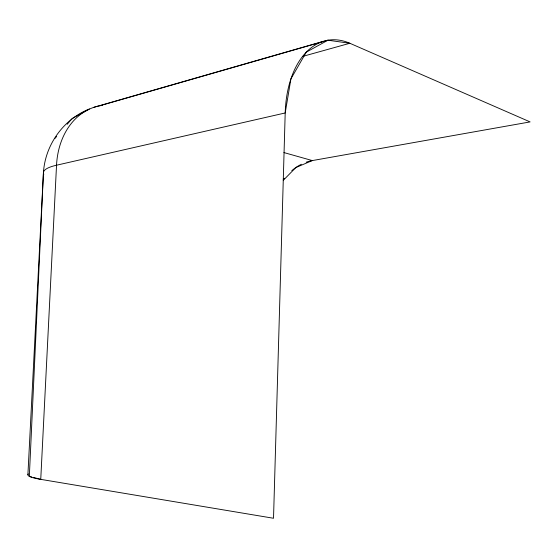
<?xml version="1.0" encoding="UTF-8"?>
<svg xmlns="http://www.w3.org/2000/svg" width="558" height="558" viewBox="0 0 558 558"><rect width="100%" height="100%" fill="white"/><g stroke="black" fill="none" stroke-linecap="round" stroke-linejoin="round"><path stroke-width="0.84" d="M89.413 108.977C63.424 119.252 45.093 144.906 43.433 172.764L29.33 476.365L31.778 477.006M27.9 474.725L43.433 172.764M55.005 138.356L56.665 136.438M67.176 124.274L72.156 118.519L88.464 109.542M283.255 180.353L295.852 167.54L312.32 160.578L530.1 121.909L349.845 43.266L327.937 40.218L99.743 105.769M327.937 40.218L306.293 52.145L290.906 78.88L285.201 112.96L273.525 518.263L40.748 479.364L33.41 477.439M322.273 41.662L94.051 107.262M302.896 56.351L349.845 43.266A93.974 57.167 80.3 0 0 285.201 112.96L56.532 165.217A74.458 14.766 3.6 0 0 43.817 174.326M283.91 152.564L312.32 160.578A60.25 44.605 -77.6 0 0 306.202 162.204M102.177 105.364A74.2 57.851 76 0 0 56.532 165.217L40.748 479.364A76.585 7.91 0.7 0 1 28.416 473.909M283.248 179.543A60.25 44.605 -77.6 0 1 284.252 178.295M291.806 170.622A60.25 44.605 -77.6 0 1 301.355 164.275"/></g></svg>
